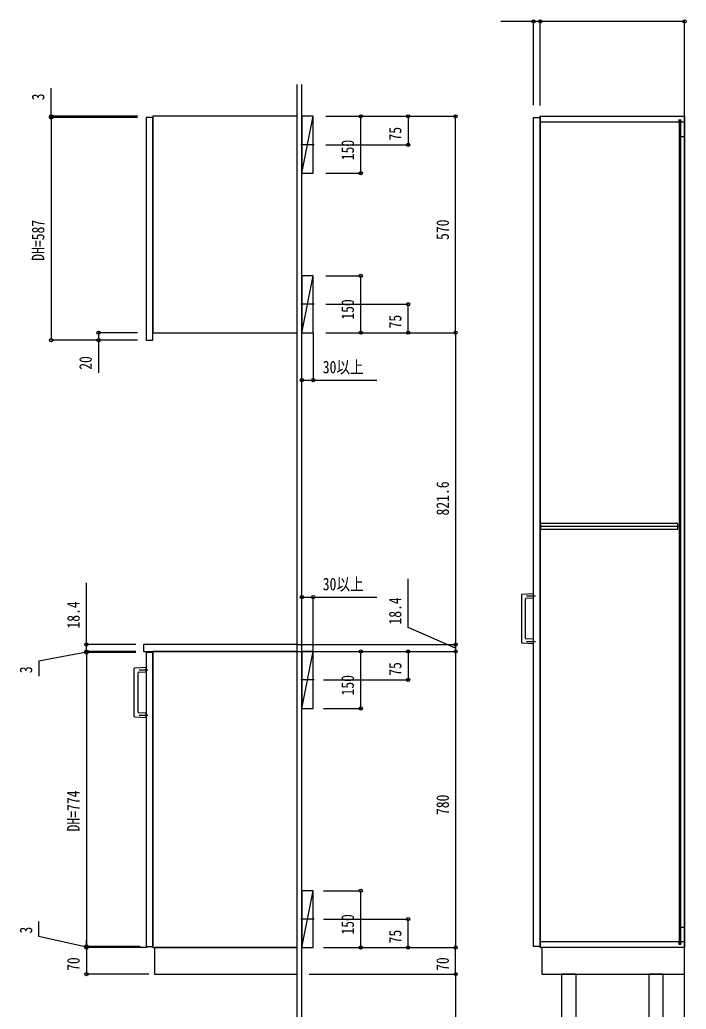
# Model space of a CAD drawing. Units: millimetres, scale not verified. Extents: x -4205 to 4205, y -2970 to 2970.
# Drawn here: x 916 to 2671, y -949 to 1657 of the extents above; entities that cross this region are included whole.
import ezdxf
from ezdxf.enums import TextEntityAlignment as Align

# ---------------------------------------------------------------- set-up
doc = ezdxf.new("R2010")
doc.units = ezdxf.units.MM
doc.header["$LTSCALE"] = 20
for name, color, linetype in [('0-2_YKK_11', 7, 'Continuous'), ('0-3_YKK_12', 2, 'Continuous'), ('0-4_YKK_13', 4, 'Continuous'), ('0-5_YKK_D', 6, 'Continuous'), ('0-7_YSS_K', 3, 'Continuous')]:
    doc.layers.add(name, color=color, linetype=linetype)
doc.styles.add('ＭＳ ゴシック', font='')
doc.styles.get('ＭＳ ゴシック').set_extended_font_data('MS Gothic')

msp = doc.modelspace()

# ---------------------------------------------------------------- linework, layer by layer
at = {"layer": '0-2_YKK_11'}
msp.add_lwpolyline([(2287.52, 315.5), (2649.02, 315.5), (2649.02, 330.5), (2287.52, 330.5)], close=True, dxfattribs=at)
at = {"layer": '0-3_YKK_12'}
for p, q in [((2287.02, 1388), (2652.02, 1388)), ((2652.02, 1393.5), (2652.02, 1388)), ((2652.02, 1393.5), (2657.02, 1393.5)), ((2652.52, 1393.5), (2652.52, -777.5)), ((2656.52, 1393.5), (2656.52, -777.5)), ((2657.02, 1393.5), (2657.02, 1388)), ((2657.02, 1388), (2667.02, 1388)), ((2656.52, 1349.5), (2667.02, 1349.5)), ((1691.81, 1328), (1656.23, 1328)), ((1691.81, 908), (1656.23, 908)), ((2284.73, 323), (2651.81, 323)), ((1691.81, -82), (1656.23, -82)), ((1691.81, -712), (1656.23, -712)), ((2656.52, -733.5), (2667.02, -733.5)), ((2652.02, -772), (2287.02, -772)), ((2652.02, -772), (2652.02, -777.5)), ((2652.02, -777.5), (2657.02, -777.5)), ((2657.02, -772), (2657.02, -777.5)), ((2667.02, -772), (2657.02, -772))]:
    msp.add_line(p, q, dxfattribs=at)
for points in [[(1248.52, 813), (1266.52, 813), (1266.52, 1400), (1248.52, 1400)], [(1266.52, 833), (1646.52, 833), (1646.52, 1403), (1266.52, 1403)], [(2287.02, -784), (2269.02, -784), (2269.02, 1400), (2287.02, 1400)], [(2667.02, -787), (2287.02, -787), (2287.02, 1403), (2667.02, 1403)], [(1241.52, -7), (1646.52, -7), (1646.52, 11.4), (1241.52, 11.4)], [(1248.52, -784), (1266.52, -784), (1266.52, -10), (1248.52, -10)], [(1266.52, -787), (1646.52, -787), (1646.52, -7), (1266.52, -7)], [(1270.52, -857), (1646.52, -857), (1646.52, -787), (1270.52, -787)], [(2291.02, -857), (2667.02, -857), (2667.02, -787), (2291.02, -787)]]:
    msp.add_lwpolyline(points, close=True, dxfattribs=at)
at = {"layer": '0-4_YKK_13'}
for p, q in [((2237.02, 142.14), (2237.02, 17.33)), ((2269.02, 145.24), (2238.44, 143.64)), ((2248.02, 28.24), (2248.02, 131.23)), ((2249.92, 133.22), (2269.02, 134.22)), ((2250.97, 139.73), (2274.12, 139.73)), ((2269.02, 134.22), (2269.02, 145.24)), ((2250.97, 19.73), (2274.12, 19.73)), ((1248.52, -49.49), (1217.94, -51.1)), ((1248.52, -60.51), (1248.52, -49.49)), ((1216.52, -52.59), (1216.52, -177.41)), ((1227.52, -166.49), (1227.52, -63.51)), ((1229.42, -61.51), (1248.52, -60.51)), ((1230.47, -55), (1253.62, -55)), ((1230.47, -175), (1253.62, -175))]:
    msp.add_line(p, q, dxfattribs=at)
for points in [[(2238.44, 15.83), (2269.02, 14.22), (2269.02, 25.24), (2249.92, 26.24)], [(1217.94, -178.9), (1248.52, -180.51), (1248.52, -169.49), (1229.42, -168.49)]]:
    msp.add_lwpolyline(points, dxfattribs=at)
for points in [[(2343.02, -1135), (2381.02, -1135), (2381.02, -857), (2343.02, -857)], [(2573.02, -1135), (2611.02, -1135), (2611.02, -857), (2573.02, -857)]]:
    msp.add_lwpolyline(points, close=True, dxfattribs=at)
for centre, radius, start, end in [((2238.52, 142.14), 1.5, 92.7637, 180.21124), ((2250.02, 131.23), 2, 93.19527, 179.79522), ((2250.02, 28.24), 2, 180.19527, 266.79522), ((2238.52, 17.33), 1.5, 179.7637, 267.21124), ((1218.02, -52.59), 1.5, 92.7637, 180.21124), ((1229.52, -63.51), 2, 93.19527, 179.79522), ((1218.02, -177.41), 1.5, 179.7637, 267.21124), ((1229.52, -166.49), 2, 180.19527, 266.79522)]:
    msp.add_arc(centre, radius, start, end, dxfattribs=at)
at = {"layer": '0-5_YKK_D'}
for p, q in [((2269.02, 1432.37), (2269.02, 1654)), ((2287.02, 1431.59), (2287.02, 1654)), ((2287.02, 1431.59), (2287.02, 1654)), ((2667.02, 1653), (2287.02, 1653)), ((2667.02, 1487.81), (2667.02, 1654)), ((998.52, 1403), (998.52, 1477)), ((1225.92, 1403), (997.52, 1403)), ((1225.92, 1400), (997.52, 1400)), ((1225.92, 1400), (997.52, 1400)), ((998.52, 1400), (998.52, 1403)), ((998.52, 1400), (998.52, 1383)), ((998.52, 1400), (998.52, 813)), ((1721.7, 1403), (1815.02, 1403)), ((1721.7, 1403), (1940.02, 1403)), ((1721.7, 1403), (2065.02, 1403)), ((1814.02, 1253), (1814.02, 1403)), ((1939.02, 1403), (1939.02, 1328)), ((2064.02, 833), (2064.02, 1403)), ((1721.7, 1328), (1940.02, 1328)), ((1721.7, 1253), (1815.02, 1253)), ((1721.7, 983), (1815.02, 983)), ((1814.02, 833), (1814.02, 983)), ((1721.7, 908), (1940.02, 908)), ((1939.02, 833), (1939.02, 908)), ((1225.92, 813), (997.52, 813)), ((1225.92, 833), (1122.52, 833)), ((1225.92, 813), (1122.52, 813)), ((1689.02, 832), (1689.02, 707)), ((1721.7, 833), (1815.02, 833)), ((1721.7, 833), (1940.02, 833)), ((1721.7, 833), (2065.02, 833)), ((1721.7, 833), (2065.02, 833)), ((2064.02, 833), (2064.02, 11.4)), ((1689.02, -6), (1689.02, 137.4)), ((1221.73, 11.4), (1090.52, 11.4)), ((1091.52, -7), (1091.52, 10)), ((1647.52, 11.4), (2065.02, 11.4)), ((1647.52, 11.4), (2065.02, 11.4)), ((2064.02, 11.4), (2064.02, -7)), ((1221.73, -7), (1090.52, -7)), ((1221.73, -7), (1090.52, -7)), ((1221.73, -10), (1090.52, -10)), ((1207.73, -10), (1090.52, -10)), ((1091.52, -7), (1091.52, -10)), ((1091.52, -7), (1091.52, -10)), ((1091.52, -10), (1091.52, -27)), ((1091.52, -10), (1091.52, -784)), ((1647.52, -7), (1815.02, -7)), ((1647.52, -7), (2065.02, -7)), ((1647.52, -7), (1940.02, -7)), ((1647.52, -7), (2065.02, -7)), ((1814.02, -157), (1814.02, -7)), ((1939.02, -7), (1939.02, -82)), ((2064.02, -7), (2064.02, -787)), ((1716.18, -82), (1940.02, -82)), ((1716.18, -157), (1815.02, -157)), ((1716.18, -637), (1815.02, -637)), ((1814.02, -787), (1814.02, -637)), ((1716.18, -712), (1940.02, -712)), ((1939.02, -787), (1939.02, -712)), ((1091.52, -784), (1091.52, -767)), ((1233.52, -784), (1090.52, -784)), ((1233.52, -784), (1090.52, -784)), ((1251.52, -787), (1090.52, -787)), ((1251.52, -787), (1090.52, -787)), ((1091.52, -784), (1091.52, -787)), ((1091.52, -784), (1091.52, -787)), ((1091.52, -787), (1091.52, -804)), ((1091.52, -787), (1091.52, -857)), ((1716.18, -787), (1815.02, -787)), ((1716.18, -787), (2065.02, -787)), ((1716.18, -787), (1940.02, -787)), ((1716.18, -787), (2065.02, -787)), ((2064.02, -857), (2064.02, -787)), ((1255.52, -857), (1090.52, -857)), ((1678.24, -857), (2065.02, -857)), ((1678.24, -857), (2065.02, -857)), ((2064.02, -857), (2064.02, -1155))]:
    msp.add_line(p, q, dxfattribs=at)
for points in [[(2287.02, 1653), (2269.02, 1653), (2183.22, 1653)], [(1123.52, 833), (1123.52, 813), (1123.52, 727.2)], [(1659.02, 708), (1689.02, 708), (1856.42, 708)], [(2064.02, 2.2), (1939.02, 55.95), (1939.02, 184.75)], [(1091.52, -7), (1091.52, 11.4), (1091.52, 174.2)], [(1659.02, 136.4), (1689.02, 136.4), (1856.42, 136.4)], [(1091.52, -8.5), (966.52, -32.01), (966.52, -72.01)], [(1091.52, -785.5), (966.52, -758), (966.52, -718)]]:
    msp.add_lwpolyline(points, dxfattribs=at)
for centre in [(2269.02, 1653), (2287.02, 1653), (2287.02, 1653), (2667.02, 1653), (998.52, 1403), (998.52, 1400), (998.52, 1400), (1814.02, 1403), (1939.02, 1403), (2064.02, 1403), (1939.02, 1328), (1814.02, 1253), (1814.02, 983), (1939.02, 908), (1123.52, 833), (1814.02, 833), (1939.02, 833), (2064.02, 833), (2064.02, 833), (998.52, 813), (1123.52, 813), (1659.02, 708), (1689.02, 708), (1659.02, 136.4), (1689.02, 136.4), (1091.52, 11.4), (2064.02, 11.4), (2064.02, 11.4), (1091.52, -7), (1091.52, -7), (1091.52, -10), (1091.52, -10), (1814.02, -7), (1939.02, -7), (2064.02, -7), (2064.02, -7), (1939.02, -82), (1814.02, -157), (1814.02, -637), (1939.02, -712), (1091.52, -784), (1091.52, -784), (1091.52, -787), (1091.52, -787), (1814.02, -787), (1939.02, -787), (2064.02, -787), (2064.02, -787), (1091.52, -857), (2064.02, -857), (2064.02, -857)]:
    msp.add_circle(centre, 4.25, dxfattribs=at)
at = {"layer": '0-7_YSS_K'}
for p, q in [((1646.52, -1155), (1646.52, 1486.81)), ((1659.02, -1155), (1659.02, 1486.81)), ((2667.02, -1155), (2667.02, 1486.81)), ((1659.02, 1253), (1689.02, 1403)), ((1659.02, 833), (1689.02, 983)), ((1659.02, -157), (1689.02, -7)), ((1659.02, -787), (1689.02, -637))]:
    msp.add_line(p, q, dxfattribs=at)
for points in [[(1659.02, 1253), (1689.02, 1253), (1689.02, 1403), (1659.02, 1403)], [(1659.02, 833), (1689.02, 833), (1689.02, 983), (1659.02, 983)], [(1659.02, -157), (1689.02, -157), (1689.02, -7), (1659.02, -7)], [(1659.02, -787), (1689.02, -787), (1689.02, -637), (1659.02, -637)]]:
    msp.add_lwpolyline(points, close=True, dxfattribs=at)

# ---------------------------------------------------------------- texts
at = {"layer": '0-5_YKK_D', "style": 'ＭＳ ゴシック', "width": 0.8}
for s, p in [('3', (990.52, 1445)), ('75', (1931.02, 1339.1)), ('150', (1806.02, 1287.2)), ('DH=587', (990.52, 1022.5)), ('570', (2056.02, 1077.2)), ('150', (1806.02, 867.2)), ('75', (1931.02, 844.1)), ('20', (1115.52, 735.2)), ('821.6', (2056.02, 351.4)), ('18.4', (1931.02, 63.95)), ('18.4', (1083.52, 53.4)), ('3', (958.52, -64.01)), ('75', (1931.02, -70.9)), ('150', (1806.02, -122.8)), ('DH=774', (1083.52, -481)), ('780', (2056.02, -437.8)), ('150', (1806.02, -752.8)), ('3', (958.52, -750)), ('75', (1931.02, -775.9)), ('70', (1083.52, -848.4)), ('70', (2056.02, -848.4))]:
    msp.add_text(s, height=32.99, rotation=90, dxfattribs=at).set_placement(p, align=Align.BOTTOM_LEFT)
for p in [(1714.02, 716), (1714.02, 144.4)]:
    msp.add_text('30以上', height=32.99, dxfattribs=at).set_placement(p, align=Align.BOTTOM_LEFT)

doc.saveas('drawing.dxf')
